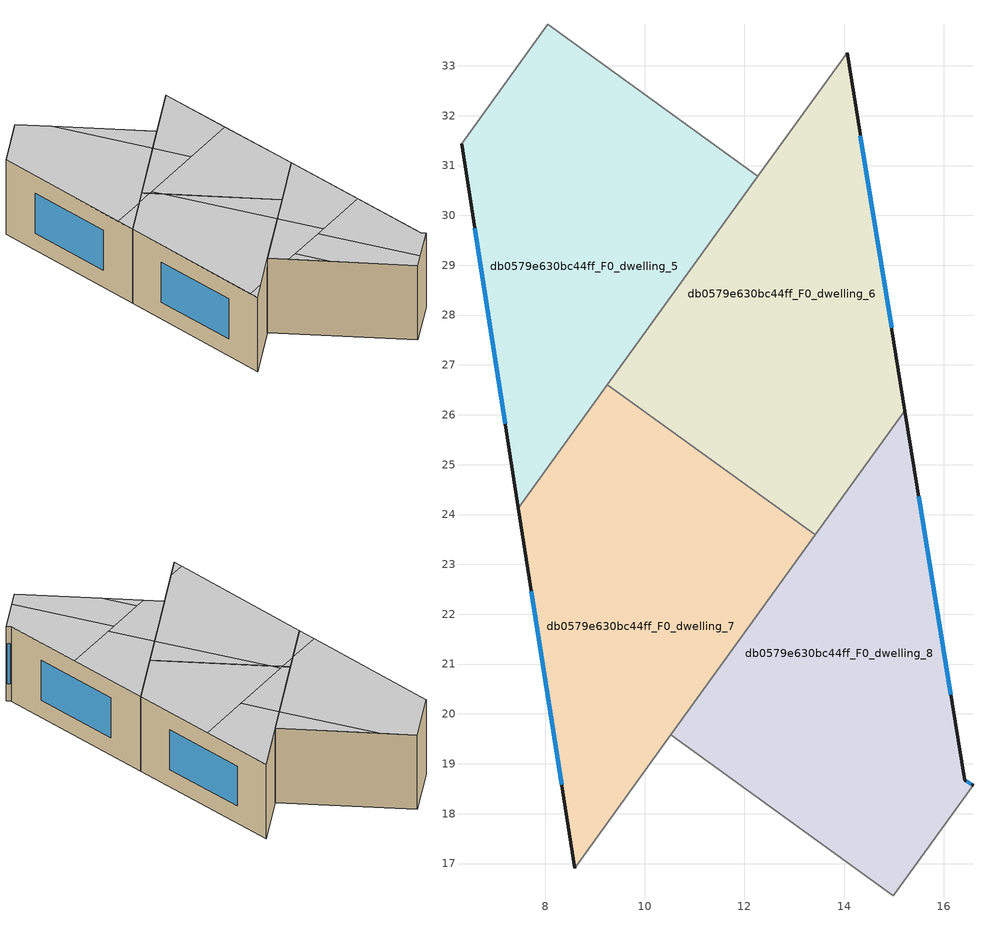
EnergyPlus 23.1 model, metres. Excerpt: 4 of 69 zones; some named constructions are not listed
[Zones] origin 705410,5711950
db0579e630bc44ff_F0_dwelling_5
 floor ground (EU_floor_Construction): 12.27,30.79 7.47,24.13 6.32,31.43 8.06,33.83 z0
 wall outside (EU_wall_Construction): 6.32,31.43 7.47,24.13 z0:3
 wall to db0579e630bc44ff_F0_dwelling_4 (EU_wall_Construction): 12.27,30.79 8.06,33.83 z0:3
 wall to db0579e630bc44ff_F0_dwelling_3 (EU_wall_Construction): 8.06,33.83 6.32,31.43 z0:3
 wall to db0579e630bc44ff_F0_dwelling_7 (EU_wall_Construction): 7.47,24.13 9.25,26.6 z0:3
 wall to db0579e630bc44ff_F0_dwelling_6 (EU_wall_Construction): 9.25,26.6 12.27,30.79 z0:3
 window (EU_Window_Construction): 6.59,29.74 7.2,25.82 z0.69:2.31
 ceiling to db0579e630bc44ff_F1_dwelling_5 (EU_floor_Construction): 8.78,25.95 11.45,29.65 9.16,33.03 8.06,33.83 6.32,31.43 7.33,24.97 z3
 ceiling to db0579e630bc44ff_F1_dwelling_7 (EU_floor_Construction): 7.47,24.13 8.77,25.94 7.33,24.97 z3
 ceiling to db0579e630bc44ff_F1_dwelling_4 (EU_floor_Construction): 11.45,29.65 12.27,30.79 9.16,33.03 z3
db0579e630bc44ff_F0_dwelling_6
 floor ground (EU_floor_Construction): 14.06,33.26 15.22,26.08 13.42,23.59 9.25,26.6 z0
 wall outside (EU_wall_Construction): 15.22,26.08 14.06,33.26 z0:3
 wall to db0579e630bc44ff_F0_dwelling_7 (EU_wall_Construction): 9.25,26.6 13.42,23.59 z0:3
 wall to db0579e630bc44ff_F0_dwelling_4 (EU_wall_Construction): 14.06,33.26 12.27,30.79 z0:3
 wall to db0579e630bc44ff_F0_dwelling_8 (EU_wall_Construction): 13.42,23.59 15.22,26.08 z0:3
 window (EU_Window_Construction): 14.95,27.74 14.33,31.6 z0.69:2.31
 ceiling to db0579e630bc44ff_F1_dwelling_6 (EU_floor_Construction): 13.42,23.59 15.22,26.08 14.6,29.89 9.62,26.51 9.85,26.17 z3
 ceiling to db0579e630bc44ff_F1_dwelling_4 (EU_floor_Construction): 14.6,29.89 14.06,33.26 11.45,29.65 12.33,28.35 z3
 ceiling to db0579e630bc44ff_F1_dwelling_7 (EU_floor_Construction): 9.85,26.17 9.62,26.51 9.49,26.43 z3
 ceiling to db0579e630bc44ff_F1_dwelling_5 (EU_floor_Construction): 12.33,28.35 11.45,29.65 9.25,26.6 9.49,26.43 z3
db0579e630bc44ff_F0_dwelling_7
 floor ground (EU_floor_Construction): 13.42,23.59 8.59,16.91 7.47,24.13 9.25,26.6 z0
 wall outside (EU_wall_Construction): 7.47,24.13 8.59,16.91 z0:3
 wall to db0579e630bc44ff_F0_dwelling_9 (EU_wall_Construction): 8.59,16.91 10.52,19.58 z0:3
 wall to db0579e630bc44ff_F0_dwelling_8 (EU_wall_Construction): 10.52,19.58 13.42,23.59 z0:3
 window (EU_Window_Construction): 7.73,22.46 8.33,18.58 z0.69:2.31
 ceiling to db0579e630bc44ff_F1_dwelling_7 (EU_floor_Construction): 9.27,17.84 12.48,22.29 9.85,26.17 9.49,26.43 8.77,25.94 7.47,24.13 8.53,17.34 z3
 ceiling to db0579e630bc44ff_F1_dwelling_5 (EU_floor_Construction): 9.49,26.43 9.25,26.6 8.78,25.95 z3
 ceiling to db0579e630bc44ff_F1_dwelling_6 (EU_floor_Construction): 12.48,22.29 13.42,23.59 9.85,26.17 z3
 ceiling to db0579e630bc44ff_F1_dwelling_9 (EU_floor_Construction): 8.59,16.91 9.27,17.84 8.53,17.34 z3
db0579e630bc44ff_F0_dwelling_8
 floor ground (EU_floor_Construction): 15.22,26.08 16.42,18.67 16.58,18.57 14.99,16.36 10.52,19.58 z0
 wall outside (EU_wall_Construction): 16.58,18.57 16.42,18.67 15.22,26.08 z0:3
 wall to db0579e630bc44ff_F0_dwelling_9 (EU_wall_Construction): 10.52,19.58 14.99,16.36 z0:3
 wall to db0579e630bc44ff_F0_dwelling_10 (EU_wall_Construction): 14.99,16.36 16.58,18.57 z0:3
 window (EU_Window_Construction): 16.14,20.39 15.5,24.37 / 16.54,18.59 16.45,18.65 z0.69:2.31
 ceiling to db0579e630bc44ff_F1_dwelling_9 (EU_floor_Construction): 12.37,18.24 11.58,19.41 11.16,19.12 z3
 ceiling to db0579e630bc44ff_F1_dwelling_8 (EU_floor_Construction): 15.47,17.03 16.58,18.57 16.42,18.67 15.83,22.28 13.15,20.47 z3
 ceiling to db0579e630bc44ff_F1_dwelling_11 (EU_floor_Construction): 14.99,16.36 15.47,17.03 13.15,20.47 11.58,19.41 12.37,18.24 z3
 ceiling to db0579e630bc44ff_F1_dwelling_6 (EU_floor_Construction): 15.83,22.28 15.22,26.08 12.48,22.29 13.53,20.73 z3
 ceiling to db0579e630bc44ff_F1_dwelling_7 (EU_floor_Construction): 13.53,20.73 12.48,22.29 10.52,19.58 11.16,19.12 15.83,22.28 z3
[SCHEDULE:FILE] Column Number=1; Rows to Skip at Top=0; Number of Hours of Data=8760; Column Separator=Comma; Interpolate to Timestep=No; Minutes per Item=60; Adjust Schedule for Daylight Savings=Yes
Name | File
EU_Step8_GainSchedule_db0579e630bc44ff_F3_dwelling_4_f000 | ../../schedules/db0579e630bc44ff/db0579e630bc44ff_F3_dwelling_4_f000_gain.csv
EU_Step8_GainSchedule_db0579e630bc44ff_F3_dwelling_5_f000 | ../../schedules/db0579e630bc44ff/db0579e630bc44ff_F3_dwelling_5_f000_gain.csv
EU_Step8_GainSchedule_db0579e630bc44ff_F3_dwelling_6_f000 | ../../schedules/db0579e630bc44ff/db0579e630bc44ff_F3_dwelling_6_f000_gain.csv
EU_Step8_GainSchedule_db0579e630bc44ff_F3_dwelling_7_f000 | ../../schedules/db0579e630bc44ff/db0579e630bc44ff_F3_dwelling_7_f000_gain.csv
EU_Step8_GainSchedule_db0579e630bc44ff_F3_dwelling_8_f000 | ../../schedules/db0579e630bc44ff/db0579e630bc44ff_F3_dwelling_8_f000_gain.csv
EU_Step8_GainSchedule_db0579e630bc44ff_F3_dwelling_9_f000 | ../../schedules/db0579e630bc44ff/db0579e630bc44ff_F3_dwelling_9_f000_gain.csv
EU_Step8_GainSchedule_db0579e630bc44ff_F3_dwelling_10_f000 | ../../schedules/db0579e630bc44ff/db0579e630bc44ff_F3_dwelling_10_f000_gain.csv
EU_Step8_GainSchedule_db0579e630bc44ff_F3_dwelling_11_f000 | ../../schedules/db0579e630bc44ff/db0579e630bc44ff_F3_dwelling_11_f000_gain.csv
EU_Step8_GainSchedule_db0579e630bc44ff_F3_dwelling_12_f000 | ../../schedules/db0579e630bc44ff/db0579e630bc44ff_F3_dwelling_12_f000_gain.csv
EU_Step8_GainSchedule_db0579e630bc44ff_F3_dwelling_13_f000 | ../../schedules/db0579e630bc44ff/db0579e630bc44ff_F3_dwelling_13_f000_gain.csv
EU_Step8_GainSchedule_db0579e630bc44ff_F3_dwelling_14_f000 | ../../schedules/db0579e630bc44ff/db0579e630bc44ff_F3_dwelling_14_f000_gain.csv
EU_Step8_GainSchedule_db0579e630bc44ff_F3_dwelling_15_f000 | ../../schedules/db0579e630bc44ff/db0579e630bc44ff_F3_dwelling_15_f000_gain.csv
EU_Step8_GainSchedule_db0579e630bc44ff_F3_dwelling_16_f000 | ../../schedules/db0579e630bc44ff/db0579e630bc44ff_F3_dwelling_16_f000_gain.csv
